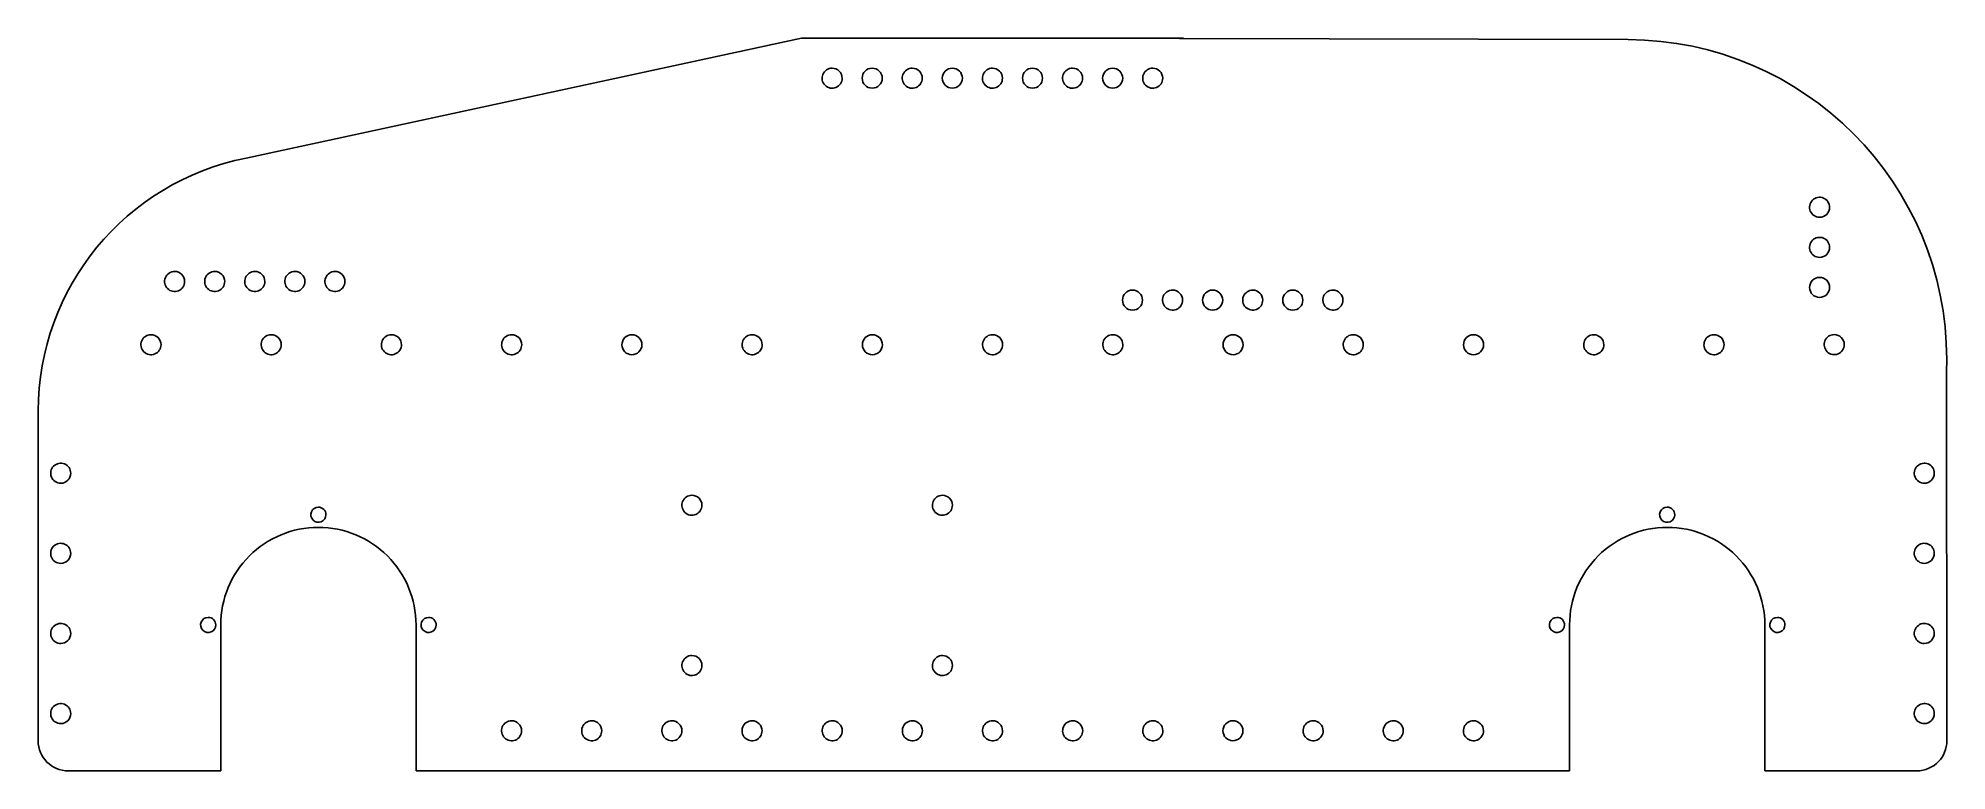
# Model space of a CAD drawing. Header units: millimetres. Extents: x 20 to 401, y 84 to 230.
import ezdxf

# ---------------------------------------------------------------- set-up
doc = ezdxf.new("R2010")
doc.units = ezdxf.units.MM
doc.layers.add('Layer_1', color=7, linetype='CONTINUOUS')

msp = doc.modelspace()

# ---------------------------------------------------------------- linework, layer by layer
at = {"layer": 'Layer_1', "color": 7}
for points in [[(172.83313, 230.094345), (61.948612, 206.128315)], [(249.03313, 230.094345), (172.83313, 230.094345)], [(337.79883, 229.805505), (248.25808, 230.058205)], [(401.42999, 89.78715), (401.39509, 164.53397)], [(56.872644, 83.78985), (56.872644, 112.92458)], [(95.872492, 112.92458), (95.872492, 83.78964)], [(326.112644, 83.78761), (326.112644, 112.92456)], [(365.112492, 112.92456), (365.112492, 83.78735)], [(26.435132, 83.79002), (56.870947, 83.78985)], [(95.872492, 83.78964), (326.11271, 83.78764)], [(365.11256, 83.78738), (395.43042, 83.78718)]]:
    msp.add_lwpolyline(points, dxfattribs=at)
for points in [[(178.9161, 224.103502)], [(186.9161, 224.103502)], [(194.9161, 224.103502)], [(202.9161, 224.103502)], [(210.9161, 224.103502)], [(218.9161, 224.103502)], [(226.9161, 224.103502)], [(234.9161, 224.103502)], [(242.9161, 224.103502)], [(378.033334, 196.32271)], [(378.033334, 188.32271)], [(47.672562, 183.505324)], [(55.672559, 183.505324)], [(63.672559, 183.505324)], [(71.672559, 183.505324)], [(79.672559, 183.505324)], [(238.87701, 179.782103)], [(246.87701, 179.782103)], [(254.87701, 179.782103)], [(262.87701, 179.782103)], [(270.87701, 179.782103)], [(278.87701, 179.782103)], [(378.033334, 180.32271)], [(42.95334, 170.881353)], [(66.953336, 170.881353)], [(90.953328, 170.881353)], [(114.95334, 170.881353)], [(138.95333, 170.881353)], [(162.95333, 170.881353)], [(186.95334, 170.881353)], [(210.95334, 170.881353)], [(234.95334, 170.881353)], [(258.95334, 170.881353)], [(282.95333, 170.881353)], [(306.9533, 170.881353)], [(330.95333, 170.881353)], [(354.95333, 170.881353)], [(378.94863, 170.899443)], [(401.4105, 165.93872)], [(26.934424, 143.21977)], [(398.933424, 143.22477)], [(150.93331, 138.821263)], [(200.9332, 138.821263)], [(76.372566, 136.436506)], [(345.612566, 136.43648)], [(26.934424, 127.21977)], [(398.933424, 127.22477)], [(54.372581, 114.436536)], [(98.372673, 114.436536)], [(323.612581, 114.436506)], [(367.612673, 114.436506)], [(26.934424, 111.21977)], [(95.864204, 112.91742)], [(365.104204, 112.9174)], [(398.933424, 111.22477)], [(150.93331, 106.821303)], [(200.9332, 106.821303)], [(26.934424, 95.21977)], [(114.93316, 93.791314)], [(130.93316, 93.791314)], [(146.93316, 93.791314)], [(162.93316, 93.791314)], [(178.93316, 93.791314)], [(194.93316, 93.791314)], [(210.93316, 93.791314)], [(226.93316, 93.791314)], [(242.93316, 93.791314)], [(258.93316, 93.791314)], [(274.93316, 93.791314)], [(290.93316, 93.791314)], [(306.93316, 93.791314)], [(398.933424, 95.22477)]]:
    msp.add_lwpolyline(points, close=True, dxfattribs=at)
for points in [[(337.79883, 229.805505), (372.97169, 229.664723), (401.4105, 201.111865), (401.4105, 165.93872)], [(177.067284, 222.868163), (176.757545, 222.120387), (176.928755, 221.25966), (177.501078, 220.687337)], [(178.9161, 224.103502), (178.106713, 224.103502), (177.377023, 223.61594), (177.067284, 222.868163)], [(180.331122, 223.517381), (179.955835, 223.892668), (179.446836, 224.103502), (178.9161, 224.103502)], [(179.681904, 220.253543), (180.429681, 220.563282), (180.917244, 221.292972), (180.917244, 222.102359)], [(180.917244, 222.102359), (180.917244, 222.633095), (180.706409, 223.142094), (180.331122, 223.517381)], [(186.9161, 224.103502), (185.810899, 224.103502), (184.914957, 223.20756), (184.914957, 222.102359)], [(184.914957, 222.102359), (184.914957, 220.997158), (185.810899, 220.101215), (186.9161, 220.101215)], [(188.331122, 223.517381), (187.955835, 223.892668), (187.446836, 224.103503), (186.9161, 224.103502)], [(186.9161, 220.101215), (188.021301, 220.101215), (188.917244, 220.997158), (188.917244, 222.102359)], [(188.917244, 222.102359), (188.917244, 222.633095), (188.706409, 223.142094), (188.331122, 223.517381)], [(193.067284, 222.868163), (192.757545, 222.120387), (192.928755, 221.25966), (193.501078, 220.687337)], [(194.9161, 224.103502), (194.106713, 224.103502), (193.377023, 223.61594), (193.067284, 222.868163)], [(196.331122, 223.517381), (195.955835, 223.892668), (195.446836, 224.103502), (194.9161, 224.103502)], [(195.681904, 220.253543), (196.429681, 220.563282), (196.917244, 221.292972), (196.917244, 222.102359)], [(196.917244, 222.102359), (196.917244, 222.633095), (196.706409, 223.142094), (196.331122, 223.517381)], [(202.9161, 224.103502), (201.810899, 224.103502), (200.914957, 223.20756), (200.914957, 222.102359)], [(200.914957, 222.102359), (200.914957, 220.997158), (201.810899, 220.101215), (202.9161, 220.101215)], [(204.331122, 223.517381), (203.955835, 223.892668), (203.446836, 224.103503), (202.9161, 224.103502)], [(202.9161, 220.101215), (204.021301, 220.101215), (204.917244, 220.997158), (204.917244, 222.102359)], [(204.917244, 222.102359), (204.917244, 222.633095), (204.706409, 223.142094), (204.331122, 223.517381)], [(209.067284, 222.868163), (208.757545, 222.120387), (208.928755, 221.25966), (209.501078, 220.687337)], [(210.9161, 224.103502), (210.106713, 224.103502), (209.377023, 223.61594), (209.067284, 222.868163)], [(212.331122, 223.517381), (211.955835, 223.892668), (211.446836, 224.103502), (210.9161, 224.103502)], [(211.681904, 220.253543), (212.429681, 220.563282), (212.917244, 221.292972), (212.917244, 222.102359)], [(212.917244, 222.102359), (212.917244, 222.633095), (212.706409, 223.142094), (212.331122, 223.517381)], [(218.9161, 224.103502), (217.810899, 224.103502), (216.914957, 223.20756), (216.914957, 222.102359)], [(216.914957, 222.102359), (216.914957, 220.997158), (217.810899, 220.101215), (218.9161, 220.101215)], [(220.331122, 223.517381), (219.955835, 223.892668), (219.446836, 224.103503), (218.9161, 224.103502)], [(218.9161, 220.101215), (220.021301, 220.101215), (220.917244, 220.997158), (220.917244, 222.102359)], [(220.917244, 222.102359), (220.917244, 222.633095), (220.706409, 223.142094), (220.331122, 223.517381)], [(225.067284, 222.868163), (224.757545, 222.120387), (224.928755, 221.25966), (225.501078, 220.687337)], [(226.9161, 224.103502), (226.106713, 224.103502), (225.377023, 223.61594), (225.067284, 222.868163)], [(228.331122, 223.517381), (227.955835, 223.892668), (227.446836, 224.103502), (226.9161, 224.103502)], [(227.681904, 220.253543), (228.429681, 220.563282), (228.917244, 221.292972), (228.917244, 222.102359)], [(228.917244, 222.102359), (228.917244, 222.633095), (228.706409, 223.142094), (228.331122, 223.517381)], [(234.9161, 224.103502), (233.810899, 224.103502), (232.914957, 223.20756), (232.914957, 222.102359)], [(232.914957, 222.102359), (232.914957, 220.997158), (233.810899, 220.101215), (234.9161, 220.101215)], [(236.331122, 223.517381), (235.955835, 223.892668), (235.446836, 224.103503), (234.9161, 224.103502)], [(234.9161, 220.101215), (236.021301, 220.101215), (236.917244, 220.997158), (236.917244, 222.102359)], [(236.917244, 222.102359), (236.917244, 222.633095), (236.706409, 223.142094), (236.331122, 223.517381)], [(241.067284, 222.868163), (240.757545, 222.120387), (240.928755, 221.25966), (241.501078, 220.687337)], [(242.9161, 224.103502), (242.106713, 224.103502), (241.377023, 223.61594), (241.067284, 222.868163)], [(244.331122, 223.517381), (243.955835, 223.892668), (243.446836, 224.103502), (242.9161, 224.103502)], [(243.681904, 220.253543), (244.429681, 220.563282), (244.917244, 221.292972), (244.917244, 222.102359)], [(244.917244, 222.102359), (244.917244, 222.633095), (244.706409, 223.142094), (244.331122, 223.517381)], [(177.501078, 220.687337), (178.073401, 220.115014), (178.934128, 219.943804), (179.681904, 220.253543)], [(193.501078, 220.687337), (194.073401, 220.115014), (194.934128, 219.943804), (195.681904, 220.253543)], [(209.501078, 220.687337), (210.073401, 220.115014), (210.934128, 219.943804), (211.681904, 220.253543)], [(225.501078, 220.687337), (226.073401, 220.115014), (226.934128, 219.943804), (227.681904, 220.253543)], [(241.501078, 220.687337), (242.073401, 220.115014), (242.934128, 219.943804), (243.681904, 220.253543)], [(20.450279, 155.66303), (20.450279, 180.23868), (37.835853, 201.380925), (61.948612, 206.128315)], [(376.797994, 198.171526), (376.050218, 198.481265), (375.189491, 198.310055), (374.617168, 197.737732)], [(378.033334, 196.32271), (378.033334, 197.132097), (377.545771, 197.861787), (376.797994, 198.171526)], [(374.617168, 197.737732), (374.044845, 197.165409), (373.873635, 196.304682), (374.183374, 195.556906)], [(374.183374, 195.556906), (374.493113, 194.809129), (375.222803, 194.321567), (376.03219, 194.321567)], [(376.03219, 194.321567), (376.562926, 194.321567), (377.071925, 194.532401), (377.447212, 194.907688)], [(377.447212, 194.907688), (377.822499, 195.282975), (378.033334, 195.791974), (378.033334, 196.32271)], [(374.617168, 189.737732), (374.044845, 189.165409), (373.873635, 188.304682), (374.183374, 187.556906)], [(374.183374, 187.556906), (374.493113, 186.809129), (375.222803, 186.321567), (376.03219, 186.321567)], [(376.797994, 190.171526), (376.050218, 190.481265), (375.189491, 190.310055), (374.617168, 189.737732)], [(376.03219, 186.321567), (376.562926, 186.321567), (377.071925, 186.532401), (377.447212, 186.907688)], [(378.033334, 188.32271), (378.033334, 189.132097), (377.545771, 189.861787), (376.797994, 190.171526)], [(377.447212, 186.907688), (377.822499, 187.282975), (378.033334, 187.791974), (378.033334, 188.32271)], [(47.672562, 183.505324), (46.863175, 183.505324), (46.133485, 183.017761), (45.823746, 182.269984)], [(49.087584, 182.919202), (48.712297, 183.294489), (48.203298, 183.505324), (47.672562, 183.505324)], [(49.673706, 181.50418), (49.673706, 182.034916), (49.462871, 182.543915), (49.087584, 182.919202)], [(55.672559, 183.505324), (54.863172, 183.505324), (54.133482, 183.017761), (53.823743, 182.269984)], [(57.087581, 182.919202), (56.712294, 183.294489), (56.203295, 183.505324), (55.672559, 183.505324)], [(57.673703, 181.50418), (57.673703, 182.034916), (57.462868, 182.543915), (57.087581, 182.919202)], [(63.672559, 183.505324), (62.863172, 183.505324), (62.133482, 183.017761), (61.823743, 182.269984)], [(65.087581, 182.919202), (64.712294, 183.294489), (64.203295, 183.505324), (63.672559, 183.505324)], [(65.673703, 181.50418), (65.673703, 182.034916), (65.462868, 182.543915), (65.087581, 182.919202)], [(71.672559, 183.505324), (70.863172, 183.505324), (70.133482, 183.017761), (69.823743, 182.269984)], [(73.087581, 182.919202), (72.712294, 183.294489), (72.203295, 183.505324), (71.672559, 183.505324)], [(73.673703, 181.50418), (73.673703, 182.034916), (73.462868, 182.543915), (73.087581, 182.919202)], [(79.672559, 183.505324), (78.863172, 183.505324), (78.133482, 183.017761), (77.823743, 182.269984)], [(81.087581, 182.919202), (80.712294, 183.294489), (80.203295, 183.505324), (79.672559, 183.505324)], [(81.673703, 181.50418), (81.673703, 182.034916), (81.462868, 182.543915), (81.087581, 182.919202)], [(45.823746, 182.269984), (45.514007, 181.522208), (45.685217, 180.661481), (46.25754, 180.089158)], [(46.25754, 180.089158), (46.829863, 179.516835), (47.69059, 179.345625), (48.438366, 179.655364)], [(48.438366, 179.655364), (49.186143, 179.965103), (49.673706, 180.694793), (49.673706, 181.50418)], [(53.823743, 182.269984), (53.514004, 181.522208), (53.685214, 180.661481), (54.257537, 180.089158)], [(54.257537, 180.089158), (54.82986, 179.516835), (55.690587, 179.345625), (56.438363, 179.655364)], [(56.438363, 179.655364), (57.18614, 179.965103), (57.673703, 180.694793), (57.673703, 181.50418)], [(61.823743, 182.269984), (61.514004, 181.522208), (61.685214, 180.661481), (62.257537, 180.089158)], [(62.257537, 180.089158), (62.82986, 179.516835), (63.690587, 179.345625), (64.438363, 179.655364)], [(64.438363, 179.655364), (65.18614, 179.965103), (65.673703, 180.694793), (65.673703, 181.50418)], [(69.823743, 182.269984), (69.514004, 181.522208), (69.685214, 180.661481), (70.257537, 180.089158)], [(70.257537, 180.089158), (70.82986, 179.516835), (71.690587, 179.345625), (72.438363, 179.655364)], [(72.438363, 179.655364), (73.18614, 179.965103), (73.673703, 180.694793), (73.673703, 181.50418)], [(77.823743, 182.269984), (77.514004, 181.522208), (77.685214, 180.661481), (78.257537, 180.089158)], [(78.257537, 180.089158), (78.82986, 179.516835), (79.690587, 179.345625), (80.438363, 179.655364)], [(80.438363, 179.655364), (81.18614, 179.965103), (81.673703, 180.694793), (81.673703, 181.50418)], [(238.87701, 179.782103), (237.771809, 179.782102), (236.875867, 178.88616), (236.875867, 177.780959)], [(240.292032, 179.195981), (239.916745, 179.571268), (239.407746, 179.782103), (238.87701, 179.782103)], [(240.878154, 177.780959), (240.878154, 178.311695), (240.667319, 178.820694), (240.292032, 179.195981)], [(246.87701, 179.782103), (246.067623, 179.782103), (245.337933, 179.29454), (245.028194, 178.546763)], [(248.292032, 179.195981), (247.916745, 179.571268), (247.407746, 179.782103), (246.87701, 179.782103)], [(248.878153, 177.780959), (248.878153, 178.311695), (248.667319, 178.820694), (248.292032, 179.195981)], [(254.87701, 179.782103), (253.771809, 179.782102), (252.875867, 178.88616), (252.875867, 177.780959)], [(256.292032, 179.195981), (255.916745, 179.571268), (255.407746, 179.782103), (254.87701, 179.782103)], [(256.878154, 177.780959), (256.878154, 178.311695), (256.667319, 178.820694), (256.292032, 179.195981)], [(262.87701, 179.782103), (262.067623, 179.782103), (261.337933, 179.29454), (261.028194, 178.546763)], [(264.292032, 179.195981), (263.916745, 179.571268), (263.407746, 179.782103), (262.87701, 179.782103)], [(264.878153, 177.780959), (264.878153, 178.311695), (264.667319, 178.820694), (264.292032, 179.195981)], [(270.87701, 179.782103), (269.771809, 179.782102), (268.875867, 178.88616), (268.875867, 177.780959)], [(272.292032, 179.195981), (271.916745, 179.571268), (271.407746, 179.782103), (270.87701, 179.782103)], [(272.878154, 177.780959), (272.878154, 178.311695), (272.667319, 178.820694), (272.292032, 179.195981)], [(278.87701, 179.782103), (278.067623, 179.782103), (277.337933, 179.29454), (277.028194, 178.546763)], [(280.292032, 179.195981), (279.916745, 179.571268), (279.407746, 179.782103), (278.87701, 179.782103)], [(280.878153, 177.780959), (280.878153, 178.311695), (280.667319, 178.820694), (280.292032, 179.195981)], [(376.03219, 182.323853), (374.926989, 182.323853), (374.031047, 181.427911), (374.031047, 180.32271)], [(374.031047, 180.32271), (374.031047, 179.217509), (374.926989, 178.321566), (376.03219, 178.321566)], [(378.033334, 180.32271), (378.033334, 181.427911), (377.137391, 182.323853), (376.03219, 182.323853)], [(377.447212, 178.907688), (377.822499, 179.282975), (378.033334, 179.791974), (378.033334, 180.32271)], [(236.875867, 177.780959), (236.875867, 176.675758), (237.771809, 175.779815), (238.87701, 175.779815)], [(238.87701, 175.779815), (239.982211, 175.779815), (240.878154, 176.675758), (240.878154, 177.780959)], [(245.028194, 178.546763), (244.718455, 177.798987), (244.889665, 176.93826), (245.461988, 176.365937)], [(245.461988, 176.365937), (246.034311, 175.793614), (246.895038, 175.622404), (247.642814, 175.932143)], [(247.642814, 175.932143), (248.390591, 176.241882), (248.878153, 176.971572), (248.878153, 177.780959)], [(252.875867, 177.780959), (252.875867, 176.675758), (253.771809, 175.779815), (254.87701, 175.779815)], [(254.87701, 175.779815), (255.982211, 175.779816), (256.878154, 176.675758), (256.878154, 177.780959)], [(261.028194, 178.546763), (260.718455, 177.798987), (260.889665, 176.93826), (261.461988, 176.365937)], [(261.461988, 176.365937), (262.034311, 175.793614), (262.895038, 175.622404), (263.642814, 175.932143)], [(263.642814, 175.932143), (264.390591, 176.241882), (264.878153, 176.971572), (264.878153, 177.780959)], [(268.875867, 177.780959), (268.875867, 176.675758), (269.771809, 175.779815), (270.87701, 175.779815)], [(270.87701, 175.779815), (271.982211, 175.779815), (272.878154, 176.675758), (272.878154, 177.780959)], [(277.028194, 178.546763), (276.718455, 177.798987), (276.889665, 176.93826), (277.461988, 176.365937)], [(277.461988, 176.365937), (278.034311, 175.793614), (278.895038, 175.622404), (279.642814, 175.932143)], [(279.642814, 175.932143), (280.390591, 176.241882), (280.878153, 176.971572), (280.878153, 177.780959)], [(376.03219, 178.321566), (376.562926, 178.321566), (377.071925, 178.532401), (377.447212, 178.907688)], [(41.104524, 169.646014), (40.794785, 168.898238), (40.965995, 168.037511), (41.538318, 167.465188)], [(42.95334, 170.881353), (42.143953, 170.881353), (41.414263, 170.393791), (41.104524, 169.646014)], [(44.368362, 170.295232), (43.993075, 170.670519), (43.484076, 170.881353), (42.95334, 170.881353)], [(43.719144, 167.031394), (44.466921, 167.341133), (44.954484, 168.070823), (44.954484, 168.88021)], [(44.954484, 168.88021), (44.954484, 169.410946), (44.743649, 169.919945), (44.368362, 170.295232)], [(65.10452, 169.646014), (64.794781, 168.898238), (64.965991, 168.037511), (65.538314, 167.465188)], [(66.953336, 170.881353), (66.143949, 170.881353), (65.414259, 170.393791), (65.10452, 169.646014)], [(68.95448, 168.88021), (68.95448, 169.985411), (68.058537, 170.881353), (66.953336, 170.881353)], [(67.71914, 167.031394), (68.466917, 167.341133), (68.95448, 168.070823), (68.95448, 168.88021)], [(89.104512, 169.646014), (88.794773, 168.898238), (88.965983, 168.037511), (89.538306, 167.465188)], [(90.953328, 170.881353), (90.143941, 170.881353), (89.414251, 170.393791), (89.104512, 169.646014)], [(92.36835, 170.295232), (91.993063, 170.670519), (91.484064, 170.881353), (90.953328, 170.881353)], [(91.719132, 167.031394), (92.466909, 167.341133), (92.954471, 168.070823), (92.954471, 168.88021)], [(92.954471, 168.88021), (92.954471, 169.410946), (92.743637, 169.919945), (92.36835, 170.295232)], [(113.104524, 169.646014), (112.794785, 168.898238), (112.965995, 168.037511), (113.538318, 167.465188)], [(114.95334, 170.881353), (114.143953, 170.881353), (113.414263, 170.393791), (113.104524, 169.646014)], [(116.368362, 170.295232), (115.993075, 170.670519), (115.484076, 170.881353), (114.95334, 170.881353)], [(115.719144, 167.031394), (116.466921, 167.341133), (116.954483, 168.070823), (116.954483, 168.88021)], [(116.954483, 168.88021), (116.954483, 169.410946), (116.743649, 169.919945), (116.368362, 170.295232)], [(138.95333, 170.881353), (137.848129, 170.881353), (136.952187, 169.985411), (136.952187, 168.88021)], [(136.952187, 168.88021), (136.952187, 167.775009), (137.848129, 166.879066), (138.95333, 166.879066)], [(140.368352, 170.295232), (139.993065, 170.670519), (139.484066, 170.881353), (138.95333, 170.881353)], [(138.95333, 166.879066), (140.058531, 166.879066), (140.954474, 167.775009), (140.954474, 168.88021)], [(140.954474, 168.88021), (140.954474, 169.410946), (140.743639, 169.919945), (140.368352, 170.295232)], [(161.104514, 169.646014), (160.794775, 168.898238), (160.965985, 168.037511), (161.538308, 167.465188)], [(162.95333, 170.881353), (162.143943, 170.881353), (161.414253, 170.393791), (161.104514, 169.646014)], [(164.368352, 170.295232), (163.993065, 170.670519), (163.484066, 170.881353), (162.95333, 170.881353)], [(163.719134, 167.031394), (164.466911, 167.341133), (164.954474, 168.070823), (164.954474, 168.88021)], [(164.954474, 168.88021), (164.954474, 169.410946), (164.743639, 169.919945), (164.368352, 170.295232)], [(186.95334, 170.881353), (185.848139, 170.881353), (184.952197, 169.985411), (184.952197, 168.88021)], [(184.952197, 168.88021), (184.952197, 167.775009), (185.848139, 166.879066), (186.95334, 166.879066)], [(188.368362, 170.295232), (187.993075, 170.670519), (187.484076, 170.881353), (186.95334, 170.881353)], [(186.95334, 166.879066), (188.058541, 166.879066), (188.954484, 167.775009), (188.954484, 168.88021)], [(188.954484, 168.88021), (188.954484, 169.410946), (188.743649, 169.919945), (188.368362, 170.295232)], [(209.104524, 169.646014), (208.794785, 168.898238), (208.965995, 168.037511), (209.538318, 167.465188)], [(210.95334, 170.881353), (210.143953, 170.881353), (209.414263, 170.393791), (209.104524, 169.646014)], [(212.368362, 170.295232), (211.993075, 170.670519), (211.484076, 170.881353), (210.95334, 170.881353)], [(211.719144, 167.031394), (212.466921, 167.341133), (212.954484, 168.070823), (212.954484, 168.88021)], [(212.954484, 168.88021), (212.954484, 169.410946), (212.743649, 169.919945), (212.368362, 170.295232)], [(233.104524, 169.646014), (232.794785, 168.898238), (232.965995, 168.037511), (233.538318, 167.465188)], [(234.95334, 170.881353), (234.143953, 170.881353), (233.414263, 170.393791), (233.104524, 169.646014)], [(236.368362, 170.295232), (235.993075, 170.670519), (235.484076, 170.881353), (234.95334, 170.881353)], [(235.719144, 167.031394), (236.466921, 167.341133), (236.954483, 168.070823), (236.954483, 168.88021)], [(236.954483, 168.88021), (236.954483, 169.410946), (236.743649, 169.919945), (236.368362, 170.295232)], [(258.95334, 170.881353), (257.848139, 170.881353), (256.952197, 169.985411), (256.952197, 168.88021)], [(256.952197, 168.88021), (256.952197, 167.775009), (257.848139, 166.879066), (258.95334, 166.879066)], [(260.368362, 170.295232), (259.993075, 170.670519), (259.484076, 170.881353), (258.95334, 170.881353)], [(258.95334, 166.879066), (260.058541, 166.879066), (260.954484, 167.775009), (260.954484, 168.88021)], [(260.954484, 168.88021), (260.954484, 169.410946), (260.743649, 169.919945), (260.368362, 170.295232)], [(281.104514, 169.646014), (280.794775, 168.898238), (280.965985, 168.037511), (281.538308, 167.465188)], [(282.95333, 170.881353), (282.143943, 170.881353), (281.414253, 170.393791), (281.104514, 169.646014)], [(284.368352, 170.295232), (283.993065, 170.670519), (283.484066, 170.881353), (282.95333, 170.881353)], [(283.719134, 167.031394), (284.466911, 167.341133), (284.954474, 168.070823), (284.954474, 168.88021)], [(284.954474, 168.88021), (284.954474, 169.410946), (284.743639, 169.919945), (284.368352, 170.295232)], [(306.9533, 170.881353), (305.848099, 170.881353), (304.952157, 169.985411), (304.952157, 168.88021)], [(304.952157, 168.88021), (304.952157, 167.775009), (305.848099, 166.879066), (306.9533, 166.879066)], [(308.368322, 170.295232), (307.993035, 170.670519), (307.484036, 170.881353), (306.9533, 170.881353)], [(306.9533, 166.879066), (308.058501, 166.879066), (308.954444, 167.775009), (308.954444, 168.88021)], [(308.954444, 168.88021), (308.954444, 169.410946), (308.743609, 169.919945), (308.368322, 170.295232)], [(329.104514, 169.646014), (328.794775, 168.898238), (328.965985, 168.037511), (329.538308, 167.465188)], [(330.95333, 170.881353), (330.143943, 170.881353), (329.414253, 170.393791), (329.104514, 169.646014)], [(332.368352, 170.295232), (331.993065, 170.670519), (331.484066, 170.881353), (330.95333, 170.881353)], [(331.719134, 167.031394), (332.466911, 167.341133), (332.954474, 168.070823), (332.954474, 168.88021)], [(332.954474, 168.88021), (332.954474, 169.410946), (332.743639, 169.919945), (332.368352, 170.295232)], [(353.104514, 169.646014), (352.794775, 168.898238), (352.965985, 168.037511), (353.538308, 167.465188)], [(354.95333, 170.881353), (354.143943, 170.881353), (353.414253, 170.393791), (353.104514, 169.646014)], [(356.368352, 170.295232), (355.993065, 170.670519), (355.484066, 170.881353), (354.95333, 170.881353)], [(355.719134, 167.031394), (356.466911, 167.341133), (356.954474, 168.070823), (356.954474, 168.88021)], [(356.954474, 168.88021), (356.954474, 169.410946), (356.743639, 169.919945), (356.368352, 170.295232)], [(377.099814, 169.664104), (376.790075, 168.916328), (376.961285, 168.055601), (377.533608, 167.483278)], [(378.94863, 170.899443), (378.139243, 170.899443), (377.409553, 170.411881), (377.099814, 169.664104)], [(380.363652, 170.313322), (379.988365, 170.688609), (379.479366, 170.899443), (378.94863, 170.899443)], [(379.714434, 167.049484), (380.462211, 167.359223), (380.949774, 168.088913), (380.949774, 168.8983)], [(380.949774, 168.8983), (380.949774, 169.429036), (380.738939, 169.938035), (380.363652, 170.313322)], [(41.538318, 167.465188), (42.110641, 166.892865), (42.971368, 166.721655), (43.719144, 167.031394)], [(65.538314, 167.465188), (66.110637, 166.892865), (66.971364, 166.721655), (67.71914, 167.031394)], [(89.538306, 167.465188), (90.110629, 166.892865), (90.971356, 166.721655), (91.719132, 167.031394)], [(113.538318, 167.465188), (114.110641, 166.892865), (114.971368, 166.721655), (115.719144, 167.031394)], [(161.538308, 167.465188), (162.110631, 166.892865), (162.971358, 166.721655), (163.719134, 167.031394)], [(209.538318, 167.465188), (210.110641, 166.892865), (210.971368, 166.721655), (211.719144, 167.031394)], [(233.538318, 167.465188), (234.110641, 166.892865), (234.971368, 166.721655), (235.719144, 167.031394)], [(281.538308, 167.465188), (282.110631, 166.892865), (282.971358, 166.721655), (283.719134, 167.031394)], [(329.538308, 167.465188), (330.110631, 166.892865), (330.971358, 166.721655), (331.719134, 167.031394)], [(353.538308, 167.465188), (354.110631, 166.892865), (354.971358, 166.721655), (355.719134, 167.031394)], [(377.533608, 167.483278), (378.105931, 166.910955), (378.966658, 166.739745), (379.714434, 167.049484)], [(401.4105, 165.93872), (401.41051, 165.47071), (401.4055, 165.00271), (401.3951, 164.53481)], [(20.444004, 155.06302), (20.444004, 146.35017), (20.438204, 105.34181), (20.436004, 89.79005)], [(20.443979, 155.03015), (20.443355, 155.13361), (20.450279, 155.55956), (20.450279, 155.66303)], [(25.699084, 145.068586), (24.951308, 145.378325), (24.090581, 145.207115), (23.518258, 144.634792)], [(26.934424, 143.21977), (26.934424, 144.029157), (26.446861, 144.758847), (25.699084, 145.068586)], [(397.698084, 145.073586), (396.950308, 145.383325), (396.089581, 145.212115), (395.517258, 144.639792)], [(398.933424, 143.22477), (398.933424, 144.034157), (398.445861, 144.763847), (397.698084, 145.073586)], [(23.518258, 144.634792), (22.945935, 144.062469), (22.774725, 143.201742), (23.084464, 142.453966)], [(23.084464, 142.453966), (23.394203, 141.706189), (24.123893, 141.218627), (24.93328, 141.218627)], [(24.93328, 141.218627), (25.464016, 141.218627), (25.973015, 141.429461), (26.348302, 141.804748)], [(26.348302, 141.804748), (26.723589, 142.180035), (26.934424, 142.689034), (26.934424, 143.21977)], [(395.517258, 144.639792), (394.944935, 144.067469), (394.773725, 143.206742), (395.083464, 142.458966)], [(395.083464, 142.458966), (395.393203, 141.711189), (396.122893, 141.223626), (396.93228, 141.223626)], [(396.93228, 141.223626), (397.463016, 141.223626), (397.972015, 141.434461), (398.347302, 141.809748)], [(398.347302, 141.809748), (398.722589, 142.185035), (398.933424, 142.694034), (398.933424, 143.22477)], [(149.084494, 137.585924), (148.774755, 136.838148), (148.945965, 135.977421), (149.518288, 135.405098)], [(150.93331, 138.821263), (150.123923, 138.821263), (149.394233, 138.333701), (149.084494, 137.585924)], [(152.348332, 138.235142), (151.973045, 138.610429), (151.464046, 138.821263), (150.93331, 138.821263)], [(152.934454, 136.82012), (152.934454, 137.350856), (152.723619, 137.859855), (152.348332, 138.235142)], [(199.084384, 137.585924), (198.774645, 136.838148), (198.945855, 135.977421), (199.518178, 135.405098)], [(200.9332, 138.821263), (200.123813, 138.821263), (199.394123, 138.333701), (199.084384, 137.585924)], [(202.348222, 138.235142), (201.972935, 138.610429), (201.463936, 138.821263), (200.9332, 138.821263)], [(202.934344, 136.82012), (202.934344, 137.350856), (202.723509, 137.859855), (202.348222, 138.235142)], [(74.97546, 135.50299), (74.741398, 134.937914), (74.870777, 134.287482), (75.303268, 133.854992)], [(76.372566, 136.436506), (75.760932, 136.436506), (75.209523, 136.068067), (74.97546, 135.50299)], [(75.303268, 133.854992), (75.735758, 133.422501), (76.38619, 133.293122), (76.951266, 133.527184)], [(77.441864, 135.993588), (77.158269, 136.277184), (76.773631, 136.436506), (76.372566, 136.436506)], [(76.951266, 133.527184), (77.516343, 133.761247), (77.884782, 134.312656), (77.884782, 134.92429)], [(77.884782, 134.92429), (77.884782, 135.325355), (77.72546, 135.709993), (77.441864, 135.993588)], [(149.518288, 135.405098), (150.090611, 134.832775), (150.951338, 134.661565), (151.699114, 134.971304)], [(151.699114, 134.971304), (152.446891, 135.281043), (152.934454, 136.010733), (152.934454, 136.82012)], [(199.518178, 135.405098), (200.090501, 134.832775), (200.951228, 134.661565), (201.699004, 134.971304)], [(201.699004, 134.971304), (202.446781, 135.281043), (202.934344, 136.010733), (202.934344, 136.82012)], [(344.21546, 135.502964), (343.981398, 134.937888), (344.110777, 134.287456), (344.543268, 133.854966)], [(345.612566, 136.43648), (345.000932, 136.43648), (344.449523, 136.068041), (344.21546, 135.502964)], [(344.543268, 133.854966), (344.975758, 133.422475), (345.62619, 133.293096), (346.191266, 133.527158)], [(346.681864, 135.993562), (346.398269, 136.277158), (346.013631, 136.43648), (345.612566, 136.43648)], [(346.191266, 133.527158), (346.756343, 133.761221), (347.124782, 134.31263), (347.124782, 134.924264)], [(347.124782, 134.924264), (347.124782, 135.325329), (346.96546, 135.709967), (346.681864, 135.993562)], [(62.589892, 126.700097), (66.245284, 130.355491), (71.20306, 132.40907), (76.372566, 132.40907)], [(76.372566, 132.40907), (81.542072, 132.40907), (86.499848, 130.355491), (90.15524, 126.700097)], [(331.829896, 126.700071), (335.485287, 130.355462), (340.443062, 132.40904), (345.612566, 132.40904)], [(345.612566, 132.40904), (350.78207, 132.40904), (355.739845, 130.355462), (359.395236, 126.700071)], [(23.518258, 128.634792), (22.945935, 128.062469), (22.774725, 127.201742), (23.084464, 126.453966)], [(23.084464, 126.453966), (23.394203, 125.706189), (24.123893, 125.218627), (24.93328, 125.218627)], [(25.699084, 129.068586), (24.951308, 129.378325), (24.090581, 129.207115), (23.518258, 128.634792)], [(24.93328, 125.218627), (25.464016, 125.218627), (25.973015, 125.429461), (26.348302, 125.804748)], [(26.934424, 127.21977), (26.934424, 128.029157), (26.446861, 128.758847), (25.699084, 129.068586)], [(26.348302, 125.804748), (26.723589, 126.180035), (26.934424, 126.689034), (26.934424, 127.21977)], [(56.880928, 112.91742), (56.880925, 118.086926), (58.934501, 123.044703), (62.589892, 126.700097)], [(90.15524, 126.700097), (93.810631, 123.044703), (95.864207, 118.086926), (95.864204, 112.91742)], [(326.120928, 112.9174), (326.120927, 118.086904), (328.174505, 123.044679), (331.829896, 126.700071)], [(359.395236, 126.700071), (363.050627, 123.044679), (365.104205, 118.086904), (365.104204, 112.9174)], [(395.517258, 128.639792), (394.944935, 128.067469), (394.773725, 127.206742), (395.083464, 126.458966)], [(395.083464, 126.458966), (395.393203, 125.711189), (396.122893, 125.223626), (396.93228, 125.223626)], [(397.698084, 129.073586), (396.950308, 129.383325), (396.089581, 129.212115), (395.517258, 128.639792)], [(396.93228, 125.223626), (397.463016, 125.223626), (397.972015, 125.434461), (398.347302, 125.809748)], [(398.933424, 127.22477), (398.933424, 128.034157), (398.445861, 128.763847), (397.698084, 129.073586)], [(398.347302, 125.809748), (398.722589, 126.185035), (398.933424, 126.694034), (398.933424, 127.22477)], [(54.372581, 114.436536), (53.760947, 114.436536), (53.209538, 114.068097), (52.975475, 113.50302)], [(55.441879, 113.993618), (55.158284, 114.277214), (54.773646, 114.436536), (54.372581, 114.436536)], [(98.372673, 114.436536), (97.761039, 114.436536), (97.20963, 114.068097), (96.975567, 113.50302)], [(99.441971, 113.993618), (99.158376, 114.277214), (98.773738, 114.436536), (98.372673, 114.436536)], [(323.612581, 114.436506), (323.000947, 114.436506), (322.449538, 114.068067), (322.215475, 113.50299)], [(324.681879, 113.993588), (324.398284, 114.277184), (324.013646, 114.436506), (323.612581, 114.436506)], [(367.612673, 114.436506), (367.001039, 114.436506), (366.44963, 114.068067), (366.215567, 113.50299)], [(368.681971, 113.993588), (368.398376, 114.277184), (368.013738, 114.436506), (367.612673, 114.436506)], [(23.518258, 112.634792), (22.945935, 112.062469), (22.774725, 111.201742), (23.084464, 110.453966)], [(25.699084, 113.068586), (24.951308, 113.378325), (24.090581, 113.207115), (23.518258, 112.634792)], [(26.934424, 111.21977), (26.934424, 112.029157), (26.446861, 112.758847), (25.699084, 113.068586)], [(26.348302, 109.804748), (26.723589, 110.180035), (26.934424, 110.689034), (26.934424, 111.21977)], [(52.975475, 113.50302), (52.741413, 112.937944), (52.870792, 112.287512), (53.303283, 111.855022)], [(53.303283, 111.855022), (53.735773, 111.422531), (54.386205, 111.293152), (54.951281, 111.527214)], [(54.951281, 111.527214), (55.516358, 111.761277), (55.884797, 112.312686), (55.884797, 112.92432)], [(55.884797, 112.92432), (55.884797, 113.325385), (55.725475, 113.710023), (55.441879, 113.993618)], [(56.880961, 112.88162), (56.880939, 112.893553), (56.880928, 112.905487), (56.880928, 112.91742)], [(95.864204, 112.91742), (95.864204, 112.905487), (95.864194, 112.893553), (95.864172, 112.88162)], [(96.975567, 113.50302), (96.741505, 112.937944), (96.870884, 112.287512), (97.303375, 111.855022)], [(97.303375, 111.855022), (97.735865, 111.422531), (98.386297, 111.293152), (98.951373, 111.527214)], [(98.951373, 111.527214), (99.51645, 111.761277), (99.884889, 112.312686), (99.884889, 112.92432)], [(99.884889, 112.92432), (99.884889, 113.325385), (99.725567, 113.710023), (99.441971, 113.993618)], [(322.215475, 113.50299), (321.981413, 112.937914), (322.110792, 112.287482), (322.543283, 111.854992)], [(322.543283, 111.854992), (322.975773, 111.422501), (323.626205, 111.293122), (324.191281, 111.527184)], [(324.191281, 111.527184), (324.756358, 111.761247), (325.124797, 112.312656), (325.124797, 112.92429)], [(325.124797, 112.92429), (325.124797, 113.325355), (324.965475, 113.709993), (324.681879, 113.993588)], [(326.120961, 112.8816), (326.120939, 112.893533), (326.120928, 112.905467), (326.120928, 112.9174)], [(365.104204, 112.9174), (365.104204, 112.905467), (365.104194, 112.893533), (365.104172, 112.8816)], [(366.215567, 113.50299), (365.981505, 112.937914), (366.110884, 112.287482), (366.543375, 111.854992)], [(366.543375, 111.854992), (366.975865, 111.422501), (367.626297, 111.293122), (368.191373, 111.527184)], [(368.191373, 111.527184), (368.75645, 111.761247), (369.124889, 112.312656), (369.124889, 112.92429)], [(369.124889, 112.92429), (369.124889, 113.325355), (368.965567, 113.709993), (368.681971, 113.993588)], [(395.517258, 112.639792), (394.944935, 112.067469), (394.773725, 111.206742), (395.083464, 110.458966)], [(397.698084, 113.073586), (396.950308, 113.383325), (396.089581, 113.212115), (395.517258, 112.639792)], [(398.933424, 111.22477), (398.933424, 112.034157), (398.445861, 112.763847), (397.698084, 113.073586)], [(398.347302, 109.809748), (398.722589, 110.185035), (398.933424, 110.694034), (398.933424, 111.22477)], [(23.084464, 110.453966), (23.394203, 109.706189), (24.123893, 109.218627), (24.93328, 109.218627)], [(24.93328, 109.218627), (25.464016, 109.218627), (25.973015, 109.429461), (26.348302, 109.804748)], [(150.93331, 106.821303), (150.123923, 106.821303), (149.394233, 106.333741), (149.084494, 105.585964)], [(152.348332, 106.235182), (151.973045, 106.610469), (151.464046, 106.821303), (150.93331, 106.821303)], [(200.9332, 106.821303), (200.123813, 106.821303), (199.394123, 106.333741), (199.084384, 105.585964)], [(202.348222, 106.235182), (201.972935, 106.610469), (201.463936, 106.821303), (200.9332, 106.821303)], [(395.083464, 110.458966), (395.393203, 109.711189), (396.122893, 109.223626), (396.93228, 109.223626)], [(396.93228, 109.223626), (397.463016, 109.223626), (397.972015, 109.434461), (398.347302, 109.809748)], [(149.084494, 105.585964), (148.774755, 104.838188), (148.945965, 103.977461), (149.518288, 103.405138)], [(149.518288, 103.405138), (150.090611, 102.832815), (150.951338, 102.661605), (151.699114, 102.971344)], [(151.699114, 102.971344), (152.446891, 103.281083), (152.934454, 104.010773), (152.934454, 104.82016)], [(152.934454, 104.82016), (152.934454, 105.350896), (152.723619, 105.859895), (152.348332, 106.235182)], [(199.084384, 105.585964), (198.774645, 104.838188), (198.945855, 103.977461), (199.518178, 103.405138)], [(199.518178, 103.405138), (200.090501, 102.832815), (200.951228, 102.661605), (201.699004, 102.971344)], [(201.699004, 102.971344), (202.446781, 103.281083), (202.934344, 104.010773), (202.934344, 104.82016)], [(202.934344, 104.82016), (202.934344, 105.350896), (202.723509, 105.859895), (202.348222, 106.235182)], [(23.518258, 96.634792), (22.945935, 96.062469), (22.774725, 95.201742), (23.084464, 94.453966)], [(25.699084, 97.068586), (24.951308, 97.378325), (24.090581, 97.207115), (23.518258, 96.634792)], [(26.934424, 95.21977), (26.934424, 96.029157), (26.446861, 96.758847), (25.699084, 97.068586)], [(395.517258, 96.639792), (394.944935, 96.067469), (394.773725, 95.206742), (395.083464, 94.458966)], [(397.698084, 97.073586), (396.950308, 97.383325), (396.089581, 97.212115), (395.517258, 96.639792)], [(398.933424, 95.22477), (398.933424, 96.034157), (398.445861, 96.763847), (397.698084, 97.073586)], [(23.084464, 94.453966), (23.394203, 93.706189), (24.123893, 93.218626), (24.93328, 93.218626)], [(24.93328, 93.218626), (25.464016, 93.218626), (25.973015, 93.429461), (26.348302, 93.804748)], [(26.348302, 93.804748), (26.723589, 94.180035), (26.934424, 94.689034), (26.934424, 95.21977)], [(113.084344, 92.555974), (112.774605, 91.808198), (112.945815, 90.947471), (113.518138, 90.375148)], [(114.93316, 93.791314), (114.123773, 93.791314), (113.394083, 93.303751), (113.084344, 92.555974)], [(116.348182, 93.205192), (115.972895, 93.580479), (115.463896, 93.791314), (114.93316, 93.791314)], [(115.698964, 89.941354), (116.446741, 90.251093), (116.934303, 90.980783), (116.934303, 91.79017)], [(116.934303, 91.79017), (116.934303, 92.320906), (116.723469, 92.829905), (116.348182, 93.205192)], [(129.084344, 92.555974), (128.774605, 91.808198), (128.945815, 90.947471), (129.518138, 90.375148)], [(130.93316, 93.791314), (130.123773, 93.791314), (129.394083, 93.303751), (129.084344, 92.555974)], [(132.934303, 91.79017), (132.934303, 92.895371), (132.038361, 93.791314), (130.93316, 93.791314)], [(131.698964, 89.941354), (132.446741, 90.251093), (132.934303, 90.980783), (132.934303, 91.79017)], [(145.084344, 92.555974), (144.774605, 91.808198), (144.945815, 90.947471), (145.518138, 90.375148)], [(146.93316, 93.791314), (146.123773, 93.791314), (145.394083, 93.303751), (145.084344, 92.555974)], [(148.348182, 93.205192), (147.972895, 93.580479), (147.463896, 93.791314), (146.93316, 93.791314)], [(147.698964, 89.941354), (148.446741, 90.251093), (148.934303, 90.980783), (148.934303, 91.79017)], [(148.934303, 91.79017), (148.934303, 92.320906), (148.723469, 92.829905), (148.348182, 93.205192)], [(161.084344, 92.555974), (160.774605, 91.808198), (160.945815, 90.947471), (161.518138, 90.375148)], [(162.93316, 93.791314), (162.123773, 93.791314), (161.394083, 93.303751), (161.084344, 92.555974)], [(164.348182, 93.205192), (163.972895, 93.580479), (163.463896, 93.791314), (162.93316, 93.791314)], [(163.698964, 89.941354), (164.446741, 90.251093), (164.934303, 90.980783), (164.934303, 91.79017)], [(164.934303, 91.79017), (164.934303, 92.320906), (164.723469, 92.829905), (164.348182, 93.205192)], [(177.084344, 92.555974), (176.774605, 91.808198), (176.945815, 90.947471), (177.518138, 90.375148)], [(178.93316, 93.791314), (178.123773, 93.791314), (177.394083, 93.303751), (177.084344, 92.555974)], [(180.348182, 93.205192), (179.972895, 93.580479), (179.463896, 93.791314), (178.93316, 93.791314)], [(179.698964, 89.941354), (180.446741, 90.251093), (180.934303, 90.980783), (180.934303, 91.79017)], [(180.934303, 91.79017), (180.934303, 92.320906), (180.723469, 92.829905), (180.348182, 93.205192)], [(193.084344, 92.555974), (192.774605, 91.808198), (192.945815, 90.947471), (193.518138, 90.375148)], [(194.93316, 93.791314), (194.123773, 93.791314), (193.394083, 93.303751), (193.084344, 92.555974)], [(196.348182, 93.205192), (195.972895, 93.580479), (195.463896, 93.791314), (194.93316, 93.791314)], [(195.698964, 89.941354), (196.446741, 90.251093), (196.934303, 90.980783), (196.934303, 91.79017)], [(196.934303, 91.79017), (196.934303, 92.320906), (196.723469, 92.829905), (196.348182, 93.205192)], [(209.084344, 92.555974), (208.774605, 91.808198), (208.945815, 90.947471), (209.518138, 90.375148)], [(210.93316, 93.791314), (210.123773, 93.791314), (209.394083, 93.303751), (209.084344, 92.555974)], [(212.348182, 93.205192), (211.972895, 93.580479), (211.463896, 93.791314), (210.93316, 93.791314)], [(211.698964, 89.941354), (212.446741, 90.251093), (212.934303, 90.980783), (212.934303, 91.79017)], [(212.934303, 91.79017), (212.934303, 92.320906), (212.723469, 92.829905), (212.348182, 93.205192)], [(225.084344, 92.555974), (224.774605, 91.808198), (224.945815, 90.947471), (225.518138, 90.375148)], [(226.93316, 93.791314), (226.123773, 93.791314), (225.394083, 93.303751), (225.084344, 92.555974)], [(228.348182, 93.205192), (227.972895, 93.580479), (227.463896, 93.791314), (226.93316, 93.791314)], [(227.698964, 89.941354), (228.446741, 90.251093), (228.934303, 90.980783), (228.934303, 91.79017)], [(228.934303, 91.79017), (228.934303, 92.320906), (228.723469, 92.829905), (228.348182, 93.205192)], [(241.084344, 92.555974), (240.774605, 91.808198), (240.945815, 90.947471), (241.518138, 90.375148)], [(242.93316, 93.791314), (242.123773, 93.791314), (241.394083, 93.303751), (241.084344, 92.555974)], [(244.348182, 93.205192), (243.972895, 93.580479), (243.463896, 93.791314), (242.93316, 93.791314)], [(243.698964, 89.941354), (244.446741, 90.251093), (244.934303, 90.980783), (244.934303, 91.79017)], [(244.934303, 91.79017), (244.934303, 92.320906), (244.723469, 92.829905), (244.348182, 93.205192)], [(258.93316, 93.791314), (257.827959, 93.791313), (256.932017, 92.895371), (256.932017, 91.79017)], [(256.932017, 91.79017), (256.932017, 90.684969), (257.827959, 89.789027), (258.93316, 89.789027)], [(260.348182, 93.205192), (259.972895, 93.580479), (259.463896, 93.791314), (258.93316, 93.791314)], [(258.93316, 89.789027), (260.038361, 89.789027), (260.934304, 90.684969), (260.934304, 91.79017)], [(260.934304, 91.79017), (260.934304, 92.320906), (260.723469, 92.829905), (260.348182, 93.205192)], [(273.084344, 92.555974), (272.774605, 91.808198), (272.945815, 90.947471), (273.518138, 90.375148)], [(274.93316, 93.791314), (274.123773, 93.791314), (273.394083, 93.303751), (273.084344, 92.555974)], [(276.348182, 93.205192), (275.972895, 93.580479), (275.463896, 93.791314), (274.93316, 93.791314)], [(275.698964, 89.941354), (276.446741, 90.251093), (276.934303, 90.980783), (276.934303, 91.79017)], [(276.934303, 91.79017), (276.934303, 92.320906), (276.723469, 92.829905), (276.348182, 93.205192)], [(289.084344, 92.555974), (288.774605, 91.808198), (288.945815, 90.947471), (289.518138, 90.375148)], [(290.93316, 93.791314), (290.123773, 93.791314), (289.394083, 93.303751), (289.084344, 92.555974)], [(292.348182, 93.205192), (291.972895, 93.580479), (291.463896, 93.791314), (290.93316, 93.791314)], [(291.698964, 89.941354), (292.446741, 90.251093), (292.934303, 90.980783), (292.934303, 91.79017)], [(292.934303, 91.79017), (292.934303, 92.320906), (292.723469, 92.829905), (292.348182, 93.205192)], [(305.084344, 92.555974), (304.774605, 91.808198), (304.945815, 90.947471), (305.518138, 90.375148)], [(306.93316, 93.791314), (306.123773, 93.791314), (305.394083, 93.303751), (305.084344, 92.555974)], [(308.348182, 93.205192), (307.972895, 93.580479), (307.463896, 93.791314), (306.93316, 93.791314)], [(307.698964, 89.941354), (308.446741, 90.251093), (308.934303, 90.980783), (308.934303, 91.79017)], [(308.934303, 91.79017), (308.934303, 92.320906), (308.723469, 92.829905), (308.348182, 93.205192)], [(395.083464, 94.458966), (395.393203, 93.711189), (396.122893, 93.223626), (396.93228, 93.223626)], [(396.93228, 93.223626), (397.463016, 93.223626), (397.972015, 93.434461), (398.347302, 93.809748)], [(398.347302, 93.809748), (398.722589, 94.185035), (398.933424, 94.694034), (398.933424, 95.22477)], [(20.436004, 89.79005), (20.435526, 86.47634), (23.121423, 83.79004), (26.435132, 83.79002)], [(113.518138, 90.375148), (114.090461, 89.802825), (114.951188, 89.631615), (115.698964, 89.941354)], [(129.518138, 90.375148), (130.090461, 89.802825), (130.951188, 89.631615), (131.698964, 89.941354)], [(145.518138, 90.375148), (146.090461, 89.802825), (146.951188, 89.631615), (147.698964, 89.941354)], [(161.518138, 90.375148), (162.090461, 89.802825), (162.951188, 89.631615), (163.698964, 89.941354)], [(177.518138, 90.375148), (178.090461, 89.802825), (178.951188, 89.631615), (179.698964, 89.941354)], [(193.518138, 90.375148), (194.090461, 89.802825), (194.951188, 89.631615), (195.698964, 89.941354)], [(209.518138, 90.375148), (210.090461, 89.802825), (210.951188, 89.631615), (211.698964, 89.941354)], [(225.518138, 90.375148), (226.090461, 89.802825), (226.951188, 89.631615), (227.698964, 89.941354)], [(241.518138, 90.375148), (242.090461, 89.802825), (242.951188, 89.631615), (243.698964, 89.941354)], [(273.518138, 90.375148), (274.090461, 89.802825), (274.951188, 89.631615), (275.698964, 89.941354)], [(289.518138, 90.375148), (290.090461, 89.802825), (290.951188, 89.631615), (291.698964, 89.941354)], [(305.518138, 90.375148), (306.090461, 89.802825), (306.951188, 89.631615), (307.698964, 89.941354)], [(399.77765, 85.65194), (400.80165, 86.7282), (401.43011, 88.18429), (401.42999, 89.78715)], [(395.43042, 83.78718), (397.14119, 83.78717), (398.68472, 84.50321), (399.77765, 85.65194)]]:
    msp.add_open_spline(points, degree=3, dxfattribs=at)

doc.saveas('drawing.dxf')
